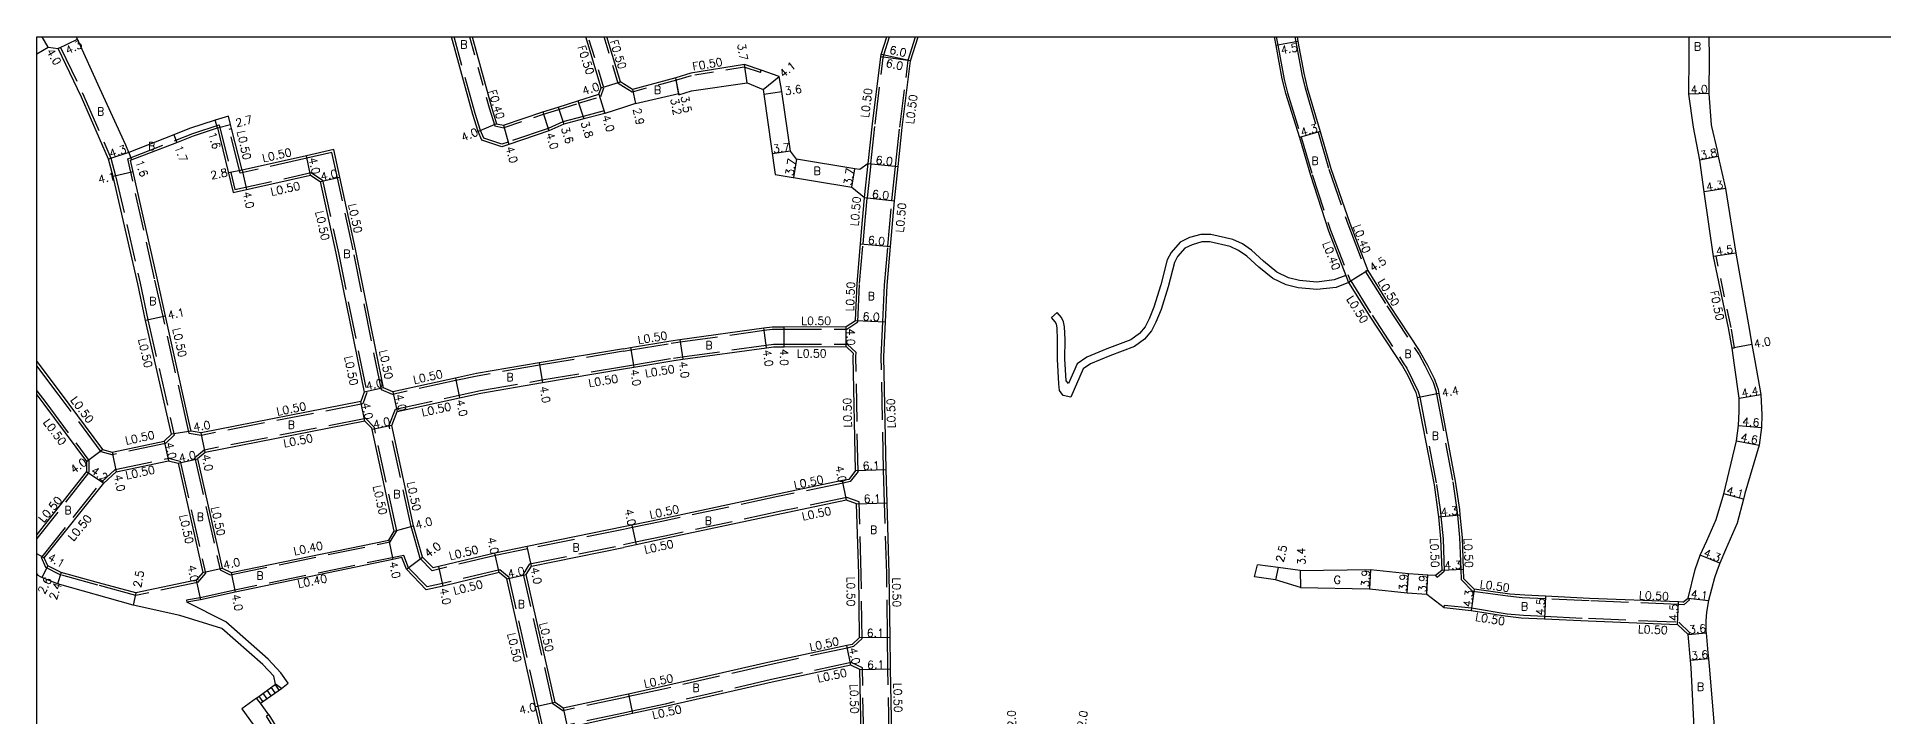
# Model space of a CAD drawing. Header units: metres. Extents: x -4000 to -3200, y -111000 to -110400.
# Drawn here: x -4000 to -3630.9, y -110535.9 to -110400 of the extents above; entities that cross this region are included whole.
import ezdxf

# ---------------------------------------------------------------- set-up
doc = ezdxf.new("R2010")
doc.units = ezdxf.units.M
doc.header["$LTSCALE"] = 2.5
doc.linetypes.add('22320', pattern=[2.5, 1.5, -1])
doc.linetypes.add('22330', pattern=[4, 3, -1])
for name, color, linetype in [('2101000', 7, 'Continuous'), ('2101001', 9, 'Continuous'), ('2102000', 4, 'Continuous'), ('2102001', 8, 'Continuous'), ('2214000', 6, 'Continuous'), ('2214110', 1, 'Continuous'), ('2214120', 2, 'Continuous'), ('2214990', 7, 'Continuous'), ('2232000', 120, '22320'), ('2233000', 120, '22330'), ('6132000', 60, '61320'), ('9201100', 215, 'Continuous'), ('9201500', 222, 'Continuous'), ('9202100', 82, 'Continuous'), ('9202200', 82, 'Continuous'), ('9203500', 155, 'Continuous'), ('999', 7, 'Continuous')]:
    doc.layers.add(name, color=color, linetype=linetype)
doc.styles.add('Dm_Anotation', font='txt.shx', dxfattribs={"bigfont": 'pscdm.shx'})
doc.linetypes.add('61320', pattern='A,0,[3,dmdr.shx,S=0.25,R=0,X=0,Y=0],1.5,[3,dmdr.shx,S=0.25,R=0,X=0,Y=0]', length=1.5)

msp = doc.modelspace()

# ---------------------------------------------------------------- linework, layer by layer
at = {"layer": '2101000'}
for points in [[(-4000, -110403.38), (-3997.73, -110402.06), (-3995.75, -110402.33)], [(-4000, -110464.96), (-3995.36, -110471.16), (-3986.88, -110482.56), (-3984.95, -110483.08), (-3974.54, -110480.89), (-3973.1, -110479.5), (-3973.5, -110477.72), (-3978.29, -110456.74), (-3979.83, -110449.38), (-3984.75, -110427.92), (-3985.71, -110424.45), (-3991.06, -110412.04), (-3995.75, -110402.33)], [(-3882.74, -110462.38), (-3899.62, -110465.19), (-3912.12, -110467.35), (-3916.35, -110468.28), (-3928.85, -110471.02), (-3930.69, -110470.23), (-3936.31, -110442.48), (-3939.45, -110428.09), (-3940.66, -110422.56), (-3946.14, -110423.77), (-3958.97, -110426.64), (-3961.08, -110418.35), (-3961.28, -110417.55), (-3961.7, -110415.89), (-3964.37, -110416.68), (-3969.51, -110418.34), (-3972.63, -110419.57), (-3981.63, -110423.11), (-3982.25, -110421.69), (-3987.43, -110410.35), (-3991.88, -110400.45), (-3992.13, -110400)], [(-3882.74, -110414.11), (-3886.44, -110415.3), (-3890.7, -110416.42), (-3894.68, -110417.46), (-3897.65, -110418.81), (-3905.65, -110421.53), (-3907.08, -110421.98), (-3911.04, -110420.68), (-3911.78, -110418.92), (-3912.88, -110415.5), (-3917.13, -110400)], [(-3912.99, -110400), (-3909.11, -110414.03), (-3908.1, -110417.37), (-3906.73, -110417.67), (-3898.88, -110415.01), (-3895.79, -110414.04), (-3891.87, -110412.81), (-3887.67, -110411.49), (-3887.18, -110410.18), (-3890.28, -110400)], [(-3882.74, -110409.39), (-3883.36, -110408.98), (-3886.1, -110400)], [(-3833.8, -110425.32), (-3832.96, -110417.41), (-3831.3, -110404.02), (-3831.21, -110403.49), (-3830.12, -110400)], [(-3829.11, -110540.12), (-3829.12, -110539.65), (-3829.38, -110526.45), (-3829.39, -110526), (-3829.45, -110520.12), (-3829.6, -110507.36), (-3830.05, -110493.2), (-3830.26, -110486.58), (-3830.7, -110464.02), (-3830.38, -110457.02), (-3830.05, -110449.71), (-3829.37, -110441.92), (-3828.57, -110432.79), (-3827.84, -110425.96), (-3827, -110418.1), (-3825.35, -110404.76), (-3823.84, -110400)], [(-3752.65, -110400), (-3752.35, -110401.74), (-3751.13, -110408.38), (-3750.43, -110411.25), (-3747.63, -110420.15), (-3745.42, -110427.66), (-3741.8, -110438.79), (-3738.32, -110447.72)], [(-3748.1, -110400), (-3747.93, -110400.93), (-3746.76, -110407.28), (-3746.07, -110410.19), (-3743.5, -110418.94), (-3741.32, -110426.36), (-3737.57, -110437.26), (-3733.96, -110446.73), (-3729.73, -110453.51), (-3723.67, -110462.77), (-3721.99, -110465.71), (-3720.7, -110468.38), (-3720.55, -110468.68), (-3719.89, -110470.58), (-3719.74, -110471.38), (-3716.46, -110488.92), (-3715.65, -110494.56), (-3715.55, -110495.62), (-3715.11, -110500.16), (-3714.88, -110506.51), (-3714.81, -110508.35)], [(-3669.93, -110512.27), (-3668.49, -110506.55), (-3667.53, -110503.7), (-3666.18, -110500.84), (-3664.29, -110496.58), (-3662.81, -110491.43), (-3660.23, -110480.79), (-3659.85, -110477.78), (-3659.68, -110474.97), (-3659.71, -110472.29), (-3660.64, -110465.71), (-3661.11, -110462.28), (-3661.83, -110458.21), (-3664.84, -110443.92), (-3666.72, -110431.01), (-3667.6, -110424.69), (-3668.86, -110418.09), (-3669.78, -110411.47), (-3669.71, -110404.02), (-3669.71, -110400)], [(-3665.76, -110400), (-3665.71, -110404.05), (-3665.78, -110411.32), (-3665.31, -110417.61), (-3665.25, -110417.9), (-3664.12, -110422.72), (-3663.88, -110423.92), (-3662.47, -110430.36), (-3660.39, -110443.26), (-3657.87, -110457.6), (-3657.18, -110461.54), (-3656.6, -110464.8), (-3655.36, -110471.58), (-3655.2, -110475.59), (-3655.26, -110478.12), (-3655.71, -110481.66), (-3658.55, -110491.35), (-3658.84, -110492.47), (-3660.09, -110497.26)], [(-3833.8, -110425.32), (-3835.52, -110426.53), (-3836.48, -110426.4), (-3848.15, -110424.49), (-3849.34, -110422.88), (-3851.1, -110410.94), (-3851.64, -110407.92), (-3855.21, -110406.67), (-3858.55, -110405.51), (-3869.29, -110407.29), (-3872.31, -110408.17), (-3880.97, -110410.51), (-3882.74, -110409.39)], [(-3880.32, -110413.34), (-3871.71, -110411.32), (-3871.65, -110411.61), (-3869.13, -110410.82), (-3858.01, -110409.17), (-3854.79, -110410.54), (-3854.67, -110411.44), (-3852.43, -110427.53)], [(-3880.32, -110413.34), (-3882.74, -110414.11)], [(-3981.27, -110424.68), (-3972.02, -110421.15), (-3968.69, -110419.8), (-3963.9, -110418.21), (-3960.76, -110431.14)], [(-3945.28, -110427.68), (-3943.36, -110428.95), (-3940.23, -110443.3), (-3934.6, -110471.08), (-3935.25, -110472.97), (-3967.18, -110479.22), (-3969.15, -110478.89), (-3969.6, -110476.86), (-3974.29, -110455.85), (-3975.98, -110448.29), (-3981.27, -110424.68)], [(-3960.76, -110431.14), (-3945.28, -110427.68)], [(-3852.43, -110427.53), (-3837.08, -110430.05), (-3834.53, -110432.15)], [(-3836.38, -110456.75), (-3836.04, -110449.32), (-3835.35, -110441.4), (-3835.13, -110438.94), (-3834.54, -110432.21), (-3834.53, -110432.15)], [(-3737.78, -110449.11), (-3733.52, -110455.93), (-3727.01, -110465.88), (-3725.98, -110467.78), (-3724.36, -110471.15), (-3724.06, -110472.19), (-3720.7, -110489.62), (-3719.92, -110495.07), (-3719.83, -110496.03), (-3719.4, -110500.44), (-3719.17, -110506.67)], [(-3882.74, -110462.38), (-3881.32, -110462.14), (-3873.25, -110460.79), (-3871.46, -110460.55), (-3854.68, -110458.22), (-3853.02, -110457.99), (-3850.64, -110457.98), (-3838.22, -110457.95)], [(-3838.22, -110457.95), (-3836.38, -110456.75)], [(-3882.74, -110466.43), (-3880.66, -110466.08), (-3872.65, -110464.75), (-3870.91, -110464.51), (-3854.13, -110462.18), (-3852.74, -110461.99), (-3850.62, -110461.98), (-3838.21, -110461.95)], [(-3838.21, -110461.95), (-3836.77, -110463.34)], [(-3836.36, -110486.77), (-3836.8, -110463.95), (-3836.77, -110463.34)], [(-3922.92, -110504.11), (-3923.94, -110500.6), (-3924.7, -110497.84), (-3929.06, -110477.72), (-3927.97, -110474.92), (-3915.5, -110472.19), (-3911.23, -110471.26), (-3898.96, -110469.14), (-3882.74, -110466.43)], [(-4000, -110471.64), (-3998.62, -110473.48), (-3990.1, -110484.94), (-3990.09, -110486.94), (-4000, -110499.57)], [(-3836.36, -110486.77), (-3837.69, -110488.53), (-3838.94, -110488.78), (-3851.98, -110491.49), (-3875.22, -110496.46), (-3881.05, -110497.69), (-3882.74, -110498.05)], [(-3836.15, -110493.4), (-3838.13, -110492.7), (-3851.16, -110495.41), (-3874.39, -110500.38), (-3880.22, -110501.61), (-3882.74, -110502.14)], [(-3835.55, -110520.18), (-3835.69, -110507.49), (-3836.15, -110493.4)], [(-3882.74, -110498.05), (-3901.98, -110501.95), (-3908.46, -110503.28), (-3920.81, -110506.24)], [(-3660.09, -110497.26), (-3662.45, -110502.61), (-3663.55, -110505.32), (-3664.1, -110506.69), (-3664.64, -110508.25), (-3665.87, -110512.79), (-3666.24, -110515.12), (-3666.38, -110516.86), (-3666.35, -110519.06), (-3666.34, -110519.24), (-3665.97, -110523.24), (-3665.86, -110524.42), (-3665.72, -110525.93), (-3664.72, -110537.81)], [(-3882.74, -110531.7), (-3894.77, -110534.3), (-3896.41, -110533.16), (-3902.17, -110507.59), (-3901.16, -110505.87), (-3882.74, -110502.14)], [(-3927.03, -110504.15), (-3928.87, -110504.59), (-3960.36, -110511.09), (-3967.32, -110512.6), (-3970.06, -110513.09)], [(-3882.74, -110535.79), (-3893.92, -110538.21), (-3899.07, -110539.4), (-3900.31, -110534.04), (-3906.07, -110508.46), (-3907.61, -110507.19), (-3918.8, -110509.88), (-3922.16, -110510.6), (-3926.13, -110506.49), (-3927.03, -110504.15)], [(-3920.81, -110506.24), (-3922.92, -110504.11)], [(-3747.45, -110506.77), (-3751.87, -110506.17), (-3756.01, -110505.61)], [(-3971.44, -110515.74), (-3980.73, -110513.71), (-3995.91, -110509.43), (-3999.03, -110508.13), (-4000, -110507.6)], [(-3747.41, -110510.17), (-3752.43, -110508.61), (-3756.57, -110508.04)], [(-3747.45, -110506.77), (-3733.42, -110506.54), (-3725.81, -110507.36), (-3721.92, -110507.6), (-3720.4, -110507.7)], [(-3720.4, -110507.7), (-3719.17, -110506.67)], [(-3670.96, -110513.1), (-3671.83, -110513.06), (-3689.66, -110512.34), (-3698.43, -110511.93), (-3702.58, -110511.73), (-3705.58, -110511.48), (-3712.7, -110510.48), (-3714.81, -110508.35)], [(-3747.41, -110510.17), (-3733.61, -110510.43), (-3726.06, -110511.25), (-3722.17, -110511.5), (-3718.69, -110514.18)], [(-3670.96, -110513.1), (-3669.93, -110512.27)], [(-3718.69, -110514.18), (-3713.3, -110514.74), (-3706.5, -110515.85), (-3703.27, -110516.2), (-3698.64, -110516.42), (-3689.87, -110516.83), (-3672.01, -110517.56), (-3669.92, -110519.57)], [(-3835.55, -110520.18), (-3837.02, -110521.54)], [(-3670.77, -110582.11), (-3669.37, -110577.59), (-3667.7, -110571), (-3667.37, -110569.2), (-3667.06, -110567.49), (-3666.37, -110560.83), (-3666.61, -110557.86), (-3667.3, -110552.36), (-3668.7, -110538.17), (-3669.31, -110526.24), (-3669.44, -110524.75), (-3669.92, -110519.57)], [(-3837.02, -110521.54), (-3838.12, -110521.78), (-3853.91, -110525.18), (-3875.19, -110530.06), (-3881.77, -110531.49), (-3882.74, -110531.7)], [(-3837.27, -110525.69), (-3853.04, -110529.09), (-3874.32, -110533.97), (-3880.92, -110535.4), (-3882.74, -110535.79)], [(-3835.48, -110526.57), (-3837.27, -110525.69)], [(-3835.21, -110539.78), (-3835.48, -110526.57)], [(-3953.66, -110535.62), (-3950.18, -110541.25), (-3939.23, -110560.4), (-3936.31, -110561.7), (-3927.03, -110560.12), (-3917.41, -110558.29), (-3907.07, -110556.24), (-3896.54, -110554.27), (-3882.74, -110551.35)]]:
    msp.add_lwpolyline(points, dxfattribs=at)
for points in [[(-3928.56, -110498.88), (-3932.97, -110478.57), (-3933.03, -110478.31), (-3934.43, -110476.89), (-3966.35, -110483.13), (-3967.89, -110484.41), (-3962.95, -110506.27), (-3961.17, -110507.17), (-3929.66, -110500.67)], [(-3997.83, -110505.82), (-3998.52, -110504.25), (-3986.63, -110489.32), (-3984.14, -110486.99), (-3973.73, -110484.81), (-3971.79, -110485.3), (-3966.86, -110507.15), (-3968.14, -110508.68), (-3980.24, -110511.26), (-3987.68, -110509.23), (-3995.16, -110507.15)]]:
    msp.add_lwpolyline(points, close=True, dxfattribs=at)
at = {"layer": '2101001'}
msp.add_lwpolyline([(-3756.57, -110508.04), (-3756.01, -110505.61)], dxfattribs=at)
at = {"layer": '2102000'}
for points in [[(-3738.32, -110447.72), (-3740.67, -110448.64), (-3744.13, -110449.05), (-3747.6, -110448.72), (-3749.78, -110448.19), (-3752.14, -110447.04), (-3754.77, -110444.9), (-3757.21, -110442.7), (-3759.02, -110441.42), (-3760.95, -110440.51), (-3765.35, -110439.51), (-3767.33, -110439.53), (-3769.62, -110440.17), (-3771.47, -110441.06), (-3773.24, -110443.12), (-3774.03, -110444.62), (-3775.33, -110449.59), (-3776.71, -110454.06), (-3777.67, -110456.42), (-3778.46, -110457.98), (-3779.62, -110459.36), (-3781.34, -110460.61), (-3786.09, -110462.4), (-3790.09, -110464.05), (-3792.06, -110465.44), (-3793.75, -110469.36), (-3794.25, -110468.81), (-3794.49, -110464.41), (-3794.47, -110460.57), (-3794.56, -110458.04), (-3794.76, -110456.99), (-3795.2, -110456.12), (-3796.08, -110455.14)], [(-3737.78, -110449.11), (-3740.3, -110450.11), (-3744.12, -110450.56), (-3747.85, -110450.2), (-3750.29, -110449.61), (-3752.96, -110448.31), (-3755.74, -110446.04), (-3758.14, -110443.87), (-3759.77, -110442.72), (-3761.44, -110441.93), (-3765.51, -110441.01), (-3767.12, -110441.02), (-3769.08, -110441.58), (-3770.53, -110442.27), (-3771.99, -110443.97), (-3772.62, -110445.16), (-3773.89, -110450), (-3775.29, -110454.56), (-3776.31, -110457.05), (-3777.2, -110458.81), (-3778.59, -110460.46), (-3780.62, -110461.94), (-3785.52, -110463.79), (-3789.36, -110465.38), (-3790.85, -110466.42), (-3793.3, -110472.09), (-3794.88, -110471.77), (-3795.56, -110470.75), (-3795.72, -110469.42), (-3795.99, -110464.45), (-3795.97, -110460.6), (-3796.05, -110458.2), (-3796.19, -110457.48), (-3796.45, -110456.98), (-3797.19, -110456.14)], [(-3951.08, -110530.38), (-3949.8, -110529.33), (-3951.21, -110527.22), (-3953.8, -110524.48), (-3962.26, -110517.05), (-3970.06, -110513.09)], [(-3952.33, -110529.51), (-3952.61, -110527.92), (-3954.84, -110525.57), (-3963.01, -110518.39), (-3971.44, -110515.74)], [(-3956.11, -110532.28), (-3952.33, -110529.51)], [(-3955.33, -110533.29), (-3951.08, -110530.38)], [(-3956.11, -110532.28), (-3959.02, -110534.41), (-3956.8, -110537.6)], [(-3953.66, -110535.62), (-3955.33, -110533.29)]]:
    msp.add_lwpolyline(points, dxfattribs=at)
at = {"layer": '2102001'}
msp.add_lwpolyline([(-3797.19, -110456.14), (-3796.08, -110455.14)], dxfattribs=at)
at = {"layer": '2214000'}
for points in [[(-3956.11, -110532.28), (-3952.33, -110529.51)], [(-3955.33, -110533.29), (-3951.08, -110530.38)]]:
    msp.add_lwpolyline(points, dxfattribs=at)
at = {"layer": '2214110'}
msp.add_lwpolyline([(-3951.08, -110530.38), (-3952.33, -110529.51)], dxfattribs=at)
at = {"layer": '2214120'}
msp.add_lwpolyline([(-3955.33, -110533.29), (-3956.11, -110532.28)], dxfattribs=at)
at = {"layer": '2214990'}
for points in [[(-3954.85, -110532.97), (-3955.59, -110531.9)], [(-3954.03, -110532.4), (-3954.78, -110531.3)], [(-3953.2, -110531.83), (-3953.97, -110530.71)], [(-3952.38, -110531.27), (-3953.17, -110530.12)], [(-3951.56, -110530.7), (-3952.36, -110529.53)]]:
    msp.add_lwpolyline(points, dxfattribs=at)
at = {"layer": '2232000'}
for points in [[(-3913.51, -110400), (-3909.59, -110414.19), (-3908.46, -110417.8), (-3906.69, -110418.2), (-3906.59, -110418.16), (-3898.73, -110415.48), (-3895.64, -110414.52), (-3891.72, -110413.29), (-3887.28, -110411.9), (-3886.65, -110410.19), (-3889.78, -110400)], [(-3882.74, -110409.99), (-3883.79, -110409.3), (-3886.62, -110400)], [(-3855.38, -110407.15), (-3858.6, -110406.03), (-3869.21, -110407.79), (-3872.17, -110408.65), (-3881.04, -110411.05), (-3882.74, -110409.99)], [(-3855.38, -110407.15), (-3855.21, -110406.67)], [(-3664.34, -110443.84), (-3664.84, -110443.92)], [(-3660.62, -110462.19), (-3661.34, -110458.12), (-3664.34, -110443.84)], [(-3661.11, -110462.28), (-3660.62, -110462.19)]]:
    msp.add_lwpolyline(points, dxfattribs=at)
at = {"layer": '2233000'}
for points in [[(-3995.3, -110402.11), (-3990.61, -110411.83), (-3985.24, -110424.29), (-3984.26, -110427.8), (-3979.35, -110449.27), (-3977.8, -110456.63), (-3973.02, -110477.61), (-3972.55, -110479.66), (-3974.3, -110481.35), (-3984.96, -110483.59), (-3987.18, -110483), (-3995.76, -110471.46), (-4000, -110465.79)], [(-3995.3, -110402.11), (-3995.75, -110402.33)], [(-3886.44, -110415.3), (-3886.59, -110414.82), (-3890.83, -110415.94), (-3894.85, -110416.99), (-3897.8, -110418.34), (-3905.81, -110421.05), (-3907.08, -110421.45), (-3910.67, -110420.27), (-3911.32, -110418.73), (-3912.4, -110415.34), (-3916.61, -110400)], [(-3833.31, -110425.38), (-3832.46, -110417.47), (-3830.81, -110404.09), (-3830.73, -110403.6), (-3829.59, -110400)], [(-3829.61, -110540.13), (-3829.62, -110539.66), (-3829.88, -110526.46), (-3829.89, -110526.01), (-3829.95, -110520.12), (-3830.1, -110507.37), (-3830.55, -110493.22), (-3830.76, -110486.59), (-3831.2, -110464.02), (-3830.88, -110457), (-3830.55, -110449.68), (-3829.87, -110441.88), (-3829.07, -110432.74), (-3828.34, -110425.91), (-3827.49, -110418.04), (-3825.84, -110404.66), (-3824.37, -110400)], [(-3752.25, -110400), (-3751.96, -110401.67), (-3750.69, -110408.55), (-3750.03, -110411.16), (-3747.25, -110420.04), (-3745.04, -110427.55), (-3741.43, -110438.66), (-3737.95, -110447.57), (-3737.43, -110448.89)], [(-3748.51, -110400), (-3748.32, -110401), (-3747.06, -110407.85), (-3746.5, -110410.17), (-3743.89, -110419.05), (-3741.71, -110426.48), (-3737.95, -110437.4), (-3734.31, -110446.94)], [(-3981.85, -110424.37), (-3972.21, -110420.69), (-3968.86, -110419.33), (-3963.54, -110417.57), (-3961.23, -110427.1), (-3960.42, -110430.55)], [(-3882.74, -110462.88), (-3899.53, -110465.68), (-3912.02, -110467.85), (-3916.24, -110468.77), (-3928.9, -110471.54), (-3931.13, -110470.59), (-3936.8, -110442.58), (-3939.94, -110428.2), (-3941.04, -110423.16), (-3946.03, -110424.26), (-3959.34, -110427.24), (-3961.56, -110418.47), (-3961.08, -110418.35)], [(-3945.18, -110427.15), (-3942.92, -110428.64), (-3939.74, -110443.2), (-3934.08, -110471.12), (-3934.87, -110473.41), (-3967.17, -110479.73), (-3969.56, -110479.32), (-3970.09, -110476.97), (-3974.78, -110455.96), (-3976.47, -110448.4), (-3981.85, -110424.37)], [(-3960.42, -110430.55), (-3945.18, -110427.15)], [(-3834.53, -110432.15), (-3833.8, -110425.32)], [(-3833.31, -110425.38), (-3834.04, -110432.2)], [(-3835.89, -110457.03), (-3835.54, -110449.35), (-3834.85, -110441.44), (-3834.63, -110438.99), (-3834.04, -110432.26), (-3834.04, -110432.2)], [(-3733.96, -110446.73), (-3734.39, -110446.99), (-3730.15, -110453.78), (-3723.69, -110463.64), (-3722.53, -110465.72), (-3720.91, -110469.09), (-3720.37, -110470.72), (-3720.23, -110471.47), (-3716.95, -110489), (-3716.15, -110494.62), (-3716.05, -110495.67), (-3715.61, -110500.19), (-3715.38, -110506.53), (-3715.3, -110508.56)], [(-3738.32, -110447.72), (-3737.78, -110449.11)], [(-3737.78, -110449.11), (-3737.36, -110448.84), (-3733.1, -110455.66), (-3726.85, -110465.21), (-3726.14, -110466.31), (-3723.89, -110470.97), (-3723.58, -110472.07), (-3720.21, -110489.54), (-3719.43, -110495.01), (-3719.33, -110495.98), (-3718.9, -110500.41), (-3718.67, -110506.9)], [(-3838.07, -110458.45), (-3835.89, -110457.03)], [(-3882.74, -110462.88), (-3881.24, -110462.63), (-3873.18, -110461.29), (-3871.4, -110461.04), (-3854.61, -110458.71), (-3852.99, -110458.49), (-3850.63, -110458.48), (-3838.07, -110458.45)], [(-3882.74, -110465.92), (-3880.74, -110465.59), (-3872.73, -110464.25), (-3870.98, -110464.01), (-3854.2, -110461.69), (-3852.78, -110461.49), (-3850.63, -110461.48), (-3838.01, -110461.45)], [(-3838.01, -110461.45), (-3836.26, -110463.14)], [(-3835.86, -110486.94), (-3836.3, -110463.95), (-3836.26, -110463.14)], [(-3882.74, -110498.56), (-3901.88, -110502.44), (-3908.36, -110503.77), (-3920.96, -110506.8), (-3923.36, -110504.37), (-3924.42, -110500.74), (-3925.18, -110497.95), (-3929.58, -110477.67), (-3928.34, -110474.49), (-3915.6, -110471.7), (-3911.33, -110470.77), (-3899.04, -110468.64), (-3882.74, -110465.92)], [(-4000, -110470.8), (-3998.22, -110473.18), (-3989.6, -110484.77), (-3989.59, -110487.09), (-3989.68, -110487.22)], [(-3961.38, -110507.62), (-3929.41, -110501.03), (-3928.05, -110498.84), (-3932.48, -110478.46), (-3932.57, -110478.06), (-3934.27, -110476.35), (-3966.57, -110482.67), (-3968.45, -110484.22), (-3963.39, -110506.61), (-3961.38, -110507.62)], [(-3989.68, -110487.22), (-4000, -110500.39)], [(-3835.86, -110486.94), (-3837.4, -110488.98), (-3838.84, -110489.27), (-3851.88, -110491.98), (-3875.11, -110496.95), (-3880.95, -110498.18), (-3882.74, -110498.56)], [(-3835.66, -110493.04), (-3838.09, -110492.18), (-3851.26, -110494.92), (-3874.49, -110499.89), (-3880.33, -110501.12), (-3882.74, -110501.63)], [(-3835.05, -110520.4), (-3835.2, -110507.48), (-3835.66, -110493.04)], [(-3882.74, -110532.21), (-3894.87, -110534.84), (-3896.85, -110533.46), (-3902.7, -110507.51), (-3901.48, -110505.42), (-3882.74, -110501.63)], [(-3882.74, -110535.28), (-3894.03, -110537.72), (-3898.7, -110538.8), (-3899.83, -110533.93), (-3905.62, -110508.19), (-3907.49, -110506.64), (-3918.91, -110509.39), (-3921.99, -110510.05), (-3925.7, -110506.22), (-3926.65, -110503.73), (-3960.44, -110510.7), (-3967.4, -110512.21), (-3970.13, -110512.7), (-3970.06, -110513.09)], [(-3720.08, -110508.08), (-3720.4, -110507.7)], [(-3720.08, -110508.08), (-3718.67, -110506.9)], [(-3670.8, -110513.6), (-3671.85, -110513.56), (-3689.68, -110512.84), (-3698.46, -110512.42), (-3703.07, -110512.21), (-3705.96, -110511.93), (-3712.93, -110510.95), (-3715.3, -110508.56)], [(-3718.69, -110514.18), (-3718.64, -110513.68)], [(-3718.64, -110513.68), (-3713.23, -110514.24), (-3706.08, -110515.41), (-3702.81, -110515.72), (-3698.62, -110515.92), (-3689.85, -110516.33), (-3671.8, -110517.07), (-3669.57, -110519.21)], [(-3670.8, -110513.6), (-3669.62, -110512.65)], [(-3669.93, -110512.27), (-3669.62, -110512.65)], [(-3835.05, -110520.4), (-3836.78, -110522)], [(-3669.92, -110519.57), (-3669.57, -110519.21)], [(-3836.78, -110522), (-3838.01, -110522.27), (-3853.8, -110525.67), (-3875.08, -110530.55), (-3881.66, -110531.98), (-3882.74, -110532.21)], [(-3837.21, -110525.16), (-3853.15, -110528.6), (-3874.43, -110533.48), (-3881.03, -110534.91), (-3882.74, -110535.28)], [(-3834.99, -110526.26), (-3837.21, -110525.16)], [(-3834.71, -110539.77), (-3834.99, -110526.26)], [(-3953.66, -110535.62), (-3954.17, -110535.93), (-3950.7, -110541.55), (-3939.65, -110560.86), (-3936.39, -110562.32), (-3926.92, -110560.71), (-3917.29, -110558.88), (-3906.95, -110556.83), (-3896.43, -110554.85), (-3882.74, -110551.96)]]:
    msp.add_lwpolyline(points, dxfattribs=at)
msp.add_lwpolyline([(-3998.96, -110504), (-3987.05, -110489.04), (-3987.01, -110488.99), (-3984.38, -110486.53), (-3973.72, -110484.29), (-3971.37, -110484.89), (-3966.31, -110507.28), (-3967.87, -110509.14), (-3980.26, -110511.77), (-3987.81, -110509.71), (-3995.34, -110507.62), (-3998.22, -110506.19), (-3999.1, -110504.16)], close=True, dxfattribs=at)
at = {"layer": '6132000'}
msp.add_lwpolyline([(-4000, -110507.43), (-3999.84, -110507.51)], dxfattribs=at)
at = {"layer": '9201100'}
for points in [[(-3997.73, -110402.06), (-3998.95, -110400)], [(-3995.75, -110402.33), (-3991.88, -110400.45)], [(-3747.93, -110400.93), (-3752.35, -110401.74)], [(-3858.01, -110409.17), (-3858.55, -110405.51)], [(-3825.35, -110404.76), (-3831.3, -110404.02)], [(-3825.35, -110404.76), (-3831.21, -110403.49)], [(-3887.18, -110410.18), (-3883.36, -110408.98)], [(-3871.71, -110411.32), (-3872.31, -110408.17)], [(-3871.65, -110411.61), (-3872.31, -110408.17)], [(-3854.79, -110410.54), (-3851.64, -110407.92)], [(-3895.79, -110414.04), (-3894.68, -110417.46)], [(-3891.87, -110412.81), (-3890.7, -110416.42)], [(-3887.67, -110411.49), (-3886.44, -110415.3)], [(-3880.97, -110410.51), (-3880.32, -110413.34)], [(-3854.67, -110411.44), (-3851.1, -110410.94)], [(-3665.78, -110411.32), (-3669.78, -110411.47)], [(-3963.9, -110418.21), (-3964.37, -110416.68)], [(-3963.9, -110418.21), (-3961.28, -110417.55)], [(-3908.1, -110417.37), (-3911.78, -110418.92)], [(-3906.73, -110417.67), (-3905.65, -110421.53)], [(-3898.88, -110415.01), (-3897.65, -110418.81)], [(-3972.63, -110419.57), (-3972.02, -110421.15)], [(-3743.5, -110418.94), (-3747.63, -110420.15)], [(-3981.63, -110423.11), (-3985.71, -110424.45)], [(-3981.63, -110423.11), (-3981.11, -110424.62)], [(-3945.28, -110427.68), (-3946.14, -110423.77)], [(-3849.34, -110422.88), (-3853.01, -110423.39)], [(-3848.15, -110424.49), (-3848.75, -110428.14)], [(-3663.88, -110423.92), (-3667.6, -110424.69)], [(-3980.75, -110427.02), (-3984.75, -110427.92)], [(-3958.97, -110426.64), (-3961.71, -110427.22)], [(-3958.97, -110426.64), (-3958.13, -110430.55)], [(-3943.36, -110428.95), (-3939.45, -110428.09)], [(-3837.08, -110430.05), (-3836.48, -110426.4)], [(-3833.8, -110425.32), (-3827.84, -110425.96)], [(-3834.53, -110432.15), (-3828.57, -110432.79)], [(-3662.47, -110430.36), (-3666.72, -110431.01)], [(-3835.35, -110441.4), (-3829.37, -110441.92)], [(-3660.39, -110443.26), (-3664.84, -110443.92)], [(-3733.96, -110446.73), (-3737.78, -110449.11)], [(-3974.29, -110455.85), (-3978.29, -110456.74)], [(-3854.13, -110462.18), (-3854.68, -110458.22)], [(-3850.62, -110461.98), (-3850.64, -110457.98)], [(-3838.21, -110461.95), (-3838.22, -110457.95)], [(-3836.38, -110456.75), (-3830.38, -110457.02)], [(-3871.46, -110460.55), (-3870.91, -110464.51)], [(-3657.18, -110461.54), (-3661.11, -110462.28)], [(-3899.62, -110465.19), (-3898.96, -110469.14)], [(-3881.32, -110462.14), (-3880.66, -110466.08)], [(-3916.35, -110468.28), (-3915.5, -110472.19)], [(-3934.43, -110476.89), (-3935.25, -110472.97)], [(-3930.69, -110470.23), (-3934.6, -110471.08)], [(-3928.85, -110471.02), (-3927.97, -110474.92)], [(-3719.74, -110471.38), (-3724.06, -110472.19)], [(-3659.71, -110472.29), (-3655.36, -110471.58)], [(-3969.15, -110478.89), (-3973.1, -110479.5)], [(-3966.35, -110483.13), (-3967.18, -110479.22)], [(-3929.06, -110477.72), (-3932.97, -110478.57)], [(-3659.85, -110477.78), (-3655.26, -110478.12)], [(-3990.1, -110484.94), (-3986.88, -110482.56)], [(-3984.95, -110483.08), (-3984.14, -110486.99)], [(-3974.54, -110480.89), (-3973.73, -110484.81)], [(-3660.23, -110480.79), (-3655.71, -110481.66)], [(-3990.09, -110486.94), (-3986.63, -110489.32)], [(-3971.79, -110485.3), (-3967.89, -110484.41)], [(-3836.36, -110486.77), (-3830.26, -110486.58)], [(-3838.13, -110492.7), (-3838.94, -110488.78)], [(-3658.84, -110492.47), (-3662.81, -110491.43)], [(-3836.15, -110493.4), (-3830.05, -110493.2)], [(-3928.56, -110498.88), (-3924.7, -110497.84)], [(-3881.05, -110497.69), (-3880.22, -110501.61)], [(-3719.83, -110496.03), (-3715.55, -110495.62)], [(-3929.66, -110500.67), (-3928.87, -110504.59)], [(-3901.16, -110505.87), (-3901.98, -110501.95)], [(-3998.52, -110504.25), (-4000, -110503.41)], [(-3997.83, -110505.82), (-3999.03, -110508.13)], [(-3966.86, -110507.15), (-3962.95, -110506.27)], [(-3926.13, -110506.49), (-3922.92, -110504.11)], [(-3918.8, -110509.88), (-3919.65, -110505.97)], [(-3907.61, -110507.19), (-3908.46, -110503.28)], [(-3751.87, -110506.17), (-3752.43, -110508.61)], [(-3663.55, -110505.32), (-3667.53, -110503.7)], [(-3995.16, -110507.15), (-3995.91, -110509.43)], [(-3968.14, -110508.68), (-3967.32, -110512.6)], [(-3961.17, -110507.17), (-3960.36, -110511.09)], [(-3906.07, -110508.46), (-3902.17, -110507.59)], [(-3747.45, -110506.77), (-3747.41, -110510.17)], [(-3733.42, -110506.54), (-3733.61, -110510.43)], [(-3726.06, -110511.25), (-3725.81, -110507.36)], [(-3722.17, -110511.5), (-3721.92, -110507.6)], [(-3719.17, -110506.67), (-3714.88, -110506.51)], [(-3980.24, -110511.26), (-3980.73, -110513.71)], [(-3712.7, -110510.48), (-3713.3, -110514.74)], [(-3698.43, -110511.93), (-3698.64, -110516.42)], [(-3672.01, -110517.56), (-3671.83, -110513.06)], [(-3669.93, -110512.27), (-3665.87, -110512.79)], [(-3835.55, -110520.18), (-3829.45, -110520.12)], [(-3669.92, -110519.57), (-3666.34, -110519.24)], [(-3837.27, -110525.69), (-3838.12, -110521.78)], [(-3665.86, -110524.42), (-3669.44, -110524.75)], [(-3835.48, -110526.57), (-3829.38, -110526.45)], [(-3881.77, -110531.49), (-3880.92, -110535.4)], [(-3896.41, -110533.16), (-3900.31, -110534.04)], [(-3894.77, -110534.3), (-3893.92, -110538.21)]]:
    msp.add_lwpolyline(points, dxfattribs=at)
at = {"layer": '9202200'}
msp.add_lwpolyline([(-3722.17, -110511.5), (-3721.92, -110507.6)], dxfattribs=at)
at = {"layer": '999'}
msp.add_lwpolyline([(-4000, -110400), (-3200, -110400), (-3200, -111000), (-4000, -111000)], close=True, dxfattribs=at)

# ---------------------------------------------------------------- texts
at = {"layer": '9201500', "style": 'Dm_Anotation'}
for s, rotation, p in [('4.0', 300.5765, (-3998.16, -110402.91)), ('4.3', 25.8361, (-3993.82, -110403.53)), ('3.7', 278.427, (-3859.97, -110401.43)), ('6.0', 347.6935, (-3829.7, -110403.31)), ('4.5', 10.4449, (-3751.2, -110403.48)), ('4.1', 39.8379, (-3850.78, -110408.24)), ('6.0', 347.6934, (-3830.4, -110405.95)), ('4.0', 17.5029, (-3890.68, -110411.64)), ('3.6', 7.9118, (-3850.4, -110411.65)), ('4.0', 2.1444, (-3669.38, -110411.36)), ('3.2', 280.8384, (-3873.35, -110412.42)), ('3.5', 280.8384, (-3871.31, -110411.93)), ('2.7', 14.2895, (-3960.07, -110418.06)), ('3.8', 287.9508, (-3891.31, -110417.15)), ('4.0', 287.9409, (-3887.07, -110415.92)), ('2.9', 283.0223, (-3880.88, -110414.44)), ('4.3', 16.3723, (-3747.13, -110419.9)), ('1.6', 287.3444, (-3965.78, -110419.35)), ('4.0', 22.7974, (-3914.79, -110420.94)), ('4.0', 287.9717, (-3898.29, -110419.44)), ('3.6', 287.9626, (-3895.26, -110418.28)), ('3.7', 7.9032, (-3852.77, -110423.26)), ('4.3', 18.2653, (-3985.22, -110424.19)), ('1.6', 288.6979, (-3980.35, -110424.93)), ('1.7', 291.0144, (-3972.54, -110422.05)), ('4.0', 282.3849, (-3945.67, -110424.28)), ('4.0', 285.6264, (-3906.31, -110422.13)), ('3.7', 80.6681, (-3848.8, -110427.87)), ('6.0', 353.9012, (-3832.4, -110425.37)), ('3.8', 11.5874, (-3667.33, -110424.53)), ('4.1', 12.6592, (-3987.56, -110429.35)), ('2.8', 11.9163, (-3965.11, -110428.54)), ('4.0', 12.3362, (-3943.1, -110428.79)), ('3.7', 80.7418, (-3837.14, -110429.78)), ('4.3', 8.7712, (-3666.19, -110430.83)), ('4.0', 282.1476, (-3958.83, -110431.11)), ('6.0', 353.9066, (-3833.13, -110432.2)), ('6.0', 354.9887, (-3833.94, -110441.42)), ('4.5', 8.4388, (-3664.21, -110443.72)), ('4.5', 31.9722, (-3732.99, -110447.06)), ('4.1', 12.5923, (-3973.68, -110456.53)), ('6.0', 357.4166, (-3834.97, -110456.71)), ('4.0', 270.146, (-3838.12, -110458.35)), ('4.0', 10.6853, (-3656.63, -110462.25)), ('4.0', 277.8934, (-3871.65, -110465.01)), ('4.0', 277.8931, (-3854.87, -110462.69)), ('4.0', 270.1462, (-3851.42, -110462.39)), ('4.0', 12.3069, (-3934.07, -110470.69)), ('4.0', 279.4668, (-3881.38, -110466.61)), ('4.0', 282.7197, (-3928.43, -110471.66)), ('4.0', 282.3514, (-3916.19, -110472.75)), ('4.0', 279.4669, (-3899.48, -110470)), ('4.4', 10.5971, (-3719, -110472.06)), ('4.4', 9.2679, (-3659.13, -110472.09)), ('4.0', 281.7999, (-3935.07, -110473.34)), ('4.0', 12.2865, (-3932.61, -110478.38)), ('4.6', 355.7172, (-3659.14, -110477.73)), ('4.0', 8.8172, (-3968.6, -110478.89)), ('4.6', 349.0965, (-3659.52, -110480.82)), ('4.0', 281.6854, (-3974.36, -110481.26)), ('4.0', 12.7762, (-3971.43, -110485.11)), ('4.0', 281.9262, (-3967.05, -110483.69)), ('4.0', 36.4486, (-3992.58, -110487.46)), ('4.2', 325.3702, (-3989.36, -110487.14)), ('4.0', 281.5913, (-3984.6, -110487.73)), ('4.0', 281.6815, (-3840.41, -110485.96)), ('6.1', 1.8419, (-3834.91, -110486.63)), ('6.1', 1.842, (-3834.7, -110493.25)), ('4.1', 345.3385, (-3662.35, -110491.45)), ('4.0', 281.8969, (-3882.51, -110494.61)), ('4.3', 5.5497, (-3719.29, -110495.88)), ('4.0', 15.2114, (-3924.1, -110498.5)), ('4.0', 36.4752, (-3921.8, -110504.26)), ('4.0', 282.2979, (-3909.95, -110500.3)), ('2.5', 76.8849, (-3750.83, -110505.23)), ('3.4', 90.6798, (-3746.42, -110505.65)), ('4.3', 337.9657, (-3666.99, -110503.82)), ('4.1', 330.7391, (-3998.01, -110504.6)), ('4.0', 281.7637, (-3969.89, -110505.83)), ('4.0', 12.7217, (-3962.57, -110506.52)), ('4.0', 281.41, (-3929.57, -110505.14)), ('4.0', 12.6232, (-3905.7, -110508.28)), ('4.3', 2.0982, (-3718.63, -110506.55)), ('2.6', 62.506, (-3998.52, -110511.64)), ('2.4', 71.7148, (-3996.11, -110512.76)), ('2.5', 78.7128, (-3979.23, -110510.28)), ('4.0', 281.8336, (-3901.32, -110506.3)), ('3.9', 87.2423, (-3733.69, -110510.08)), ('3.9', 86.4132, (-3726.13, -110510.9)), ('3.9', 86.413, (-3722.24, -110511.14)), ('4.0', 281.6394, (-3961.06, -110511.64)), ('4.0', 282.2539, (-3919.5, -110510.44)), ('4.3', 81.9471, (-3713.32, -110514.18)), ('4.5', 87.3118, (-3698.71, -110515.77)), ('4.5', 87.655, (-3672.08, -110516.9)), ('4.1', 352.6488, (-3669.48, -110512.22)), ('6.1', 0.6368, (-3834.11, -110520.07)), ('3.6', 5.2674, (-3669.67, -110519.42)), ('4.0', 282.1517, (-3837.7, -110522.37)), ('6.1', 1.1471, (-3834.03, -110526.44)), ('3.6', 5.2711, (-3669.25, -110524.63)), ('4.0', 12.6383, (-3903.41, -110535.51)), ('2.0', 91.8909, (-3804.3, -110538.09)), ('2.0', 80.899, (-3790.47, -110538.3))]:
    msp.add_text(s, height=1.6, rotation=rotation, dxfattribs=at).set_placement(p)
at = {"layer": '9202100', "style": 'Dm_Anotation'}
for s, p in [('B', (-3915.37, -110402.32)), ('B', (-3668.76, -110402.71)), ('B', (-3876.66, -110411.42)), ('B', (-3987.96, -110415.72)), ('B', (-3977.8, -110422.64)), ('B', (-3745.22, -110425.59)), ('B', (-3844.75, -110427.63)), ('B', (-3938.77, -110444.2)), ('B', (-3977.56, -110453.65)), ('B', (-3833.93, -110452.65)), ('B', (-3866.37, -110462.51)), ('B', (-3726.65, -110464.21)), ('B', (-3906.14, -110468.89)), ('B', (-3949.87, -110478.4)), ('B', (-3721.17, -110480.61)), ('B', (-3928.77, -110492.27)), ('B', (-3994.5, -110495.52)), ('B', (-3968.07, -110496.83)), ('B', (-3866.49, -110497.6)), ('B', (-3833.45, -110499.4)), ('B', (-3892.95, -110502.94)), ('B', (-3956.11, -110508.59)), ('G', (-3740.78, -110509.43)), ('B', (-3903.88, -110514.29)), ('B', (-3703.35, -110514.75)), ('B', (-3868.95, -110531.03)), ('B', (-3668.16, -110530.83))]:
    msp.add_text(s, height=1.6, dxfattribs=at).set_placement(p)
at = {"layer": '9203500', "style": 'Dm_Anotation'}
for s, rotation, p in [('F0.50', 287.9833, (-3891.93, -110402)), ('F0.50', 287.9871, (-3885.5, -110400.88)), ('F0.50', 9.407, (-3868.8, -110406.73)), ('F0.40', 286.8945, (-3909.78, -110410.84)), ('L0.50', 82.958, (-3833.72, -110416.26)), ('L0.50', 82.958, (-3824.72, -110417.56)), ('L0.50', 282.59, (-3960.02, -110418.94)), ('L0.50', 12.5937, (-3954.78, -110425.09)), ('L0.50', 12.5933, (-3953.08, -110431.81)), ('L0.50', 84.9882, (-3835.8, -110437.95)), ('L0.50', 282.312, (-3944.34, -110435.02)), ('L0.50', 282.3124, (-3937.78, -110433.56)), ('L0.50', 84.9876, (-3826.76, -110439.19)), ('L0.40', 290.8706, (-3736.96, -110437.9)), ('L0.40', 291.3051, (-3743.04, -110441.3)), ('L0.50', 87.4156, (-3836.74, -110454.97)), ('L0.50', 301.975, (-3732.04, -110448.99)), ('F0.50', 281.8959, (-3665.51, -110450.96)), ('L0.50', 301.9759, (-3738.28, -110452.44)), ('L0.50', 282.59, (-3972.91, -110458.42)), ('L0.50', 0.1463, (-3847.2, -110457.62)), ('L0.50', 282.59, (-3979.75, -110460.51)), ('L0.50', 9.4672, (-3879.75, -110461.47)), ('L0.50', 281.4572, (-3938.54, -110464.02)), ('L0.50', 281.4562, (-3931.58, -110462.79)), ('L0.50', 9.4672, (-3878.3, -110468.15)), ('L0.50', 0.1463, (-3848.09, -110464.14)), ('L0.50', 12.3523, (-3924.58, -110469.45)), ('L0.50', 9.4684, (-3889.6, -110470.09)), ('L0.50', 306.7898, (-3993.37, -110472.69)), ('L0.50', 91.1068, (-3837.11, -110478.15)), ('L0.50', 91.1055, (-3828.39, -110478.29)), ('L0.50', 306.7896, (-3998.84, -110477.13)), ('L0.50', 11.0726, (-3951.92, -110475.78)), ('L0.50', 12.3519, (-3922.9, -110475.95)), ('L0.50', 11.8751, (-3982.18, -110481.59)), ('L0.50', 11.0726, (-3950.56, -110482.15)), ('L0.50', 11.8749, (-3982.12, -110488.54)), ('L0.50', 11.7274, (-3848.48, -110490.48)), ('L0.50', 282.2594, (-3932.81, -110489.92)), ('L0.50', 282.2486, (-3926.05, -110489.17)), ('L0.50', 49.9494, (-3998.65, -110497.33)), ('L0.50', 282.7296, (-3965.21, -110494.17)), ('L0.50', 11.897, (-3877.34, -110496.43)), ('L0.50', 11.7274, (-3846.92, -110496.77)), ('L0.50', 50.0886, (-3992.72, -110501.01)), ('L0.50', 282.7296, (-3971.53, -110495.77)), ('L0.40', 11.6526, (-3948.53, -110503.72)), ('L0.50', 13.5121, (-3917.41, -110504.67)), ('L0.50', 11.897, (-3878.43, -110503.4)), ('L0.50', 272.0981, (-3721.5, -110500.26)), ('L0.50', 272.0981, (-3714.74, -110500.31)), ('L0.40', 11.6526, (-3947.71, -110510.28)), ('L0.50', 13.5118, (-3916.53, -110511.63)), ('L0.50', 270.6363, (-3838.13, -110507.99)), ('L0.50', 270.6363, (-3828.97, -110508.15)), ('L0.50', 352.0048, (-3711.63, -110510.24)), ('L0.50', 357.6741, (-3679.75, -110512.5)), ('L0.50', 282.6938, (-3899.56, -110517.35)), ('L0.50', 350.6778, (-3712.56, -110516.79)), ('L0.50', 282.6938, (-3905.96, -110519.42)), ('L0.50', 12.1639, (-3845.36, -110522.9)), ('L0.50', 357.673, (-3679.99, -110519.26)), ('L0.50', 12.2169, (-3878.48, -110530.28)), ('L0.50', 12.1639, (-3843.8, -110529.19)), ('L0.50', 271.1473, (-3837.48, -110529.48)), ('L0.50', 271.1473, (-3828.76, -110529.24)), ('L0.50', 12.2169, (-3876.81, -110536.5))]:
    msp.add_text(s, height=1.6, rotation=rotation, dxfattribs=at).set_placement(p)

doc.saveas('drawing.dxf')
